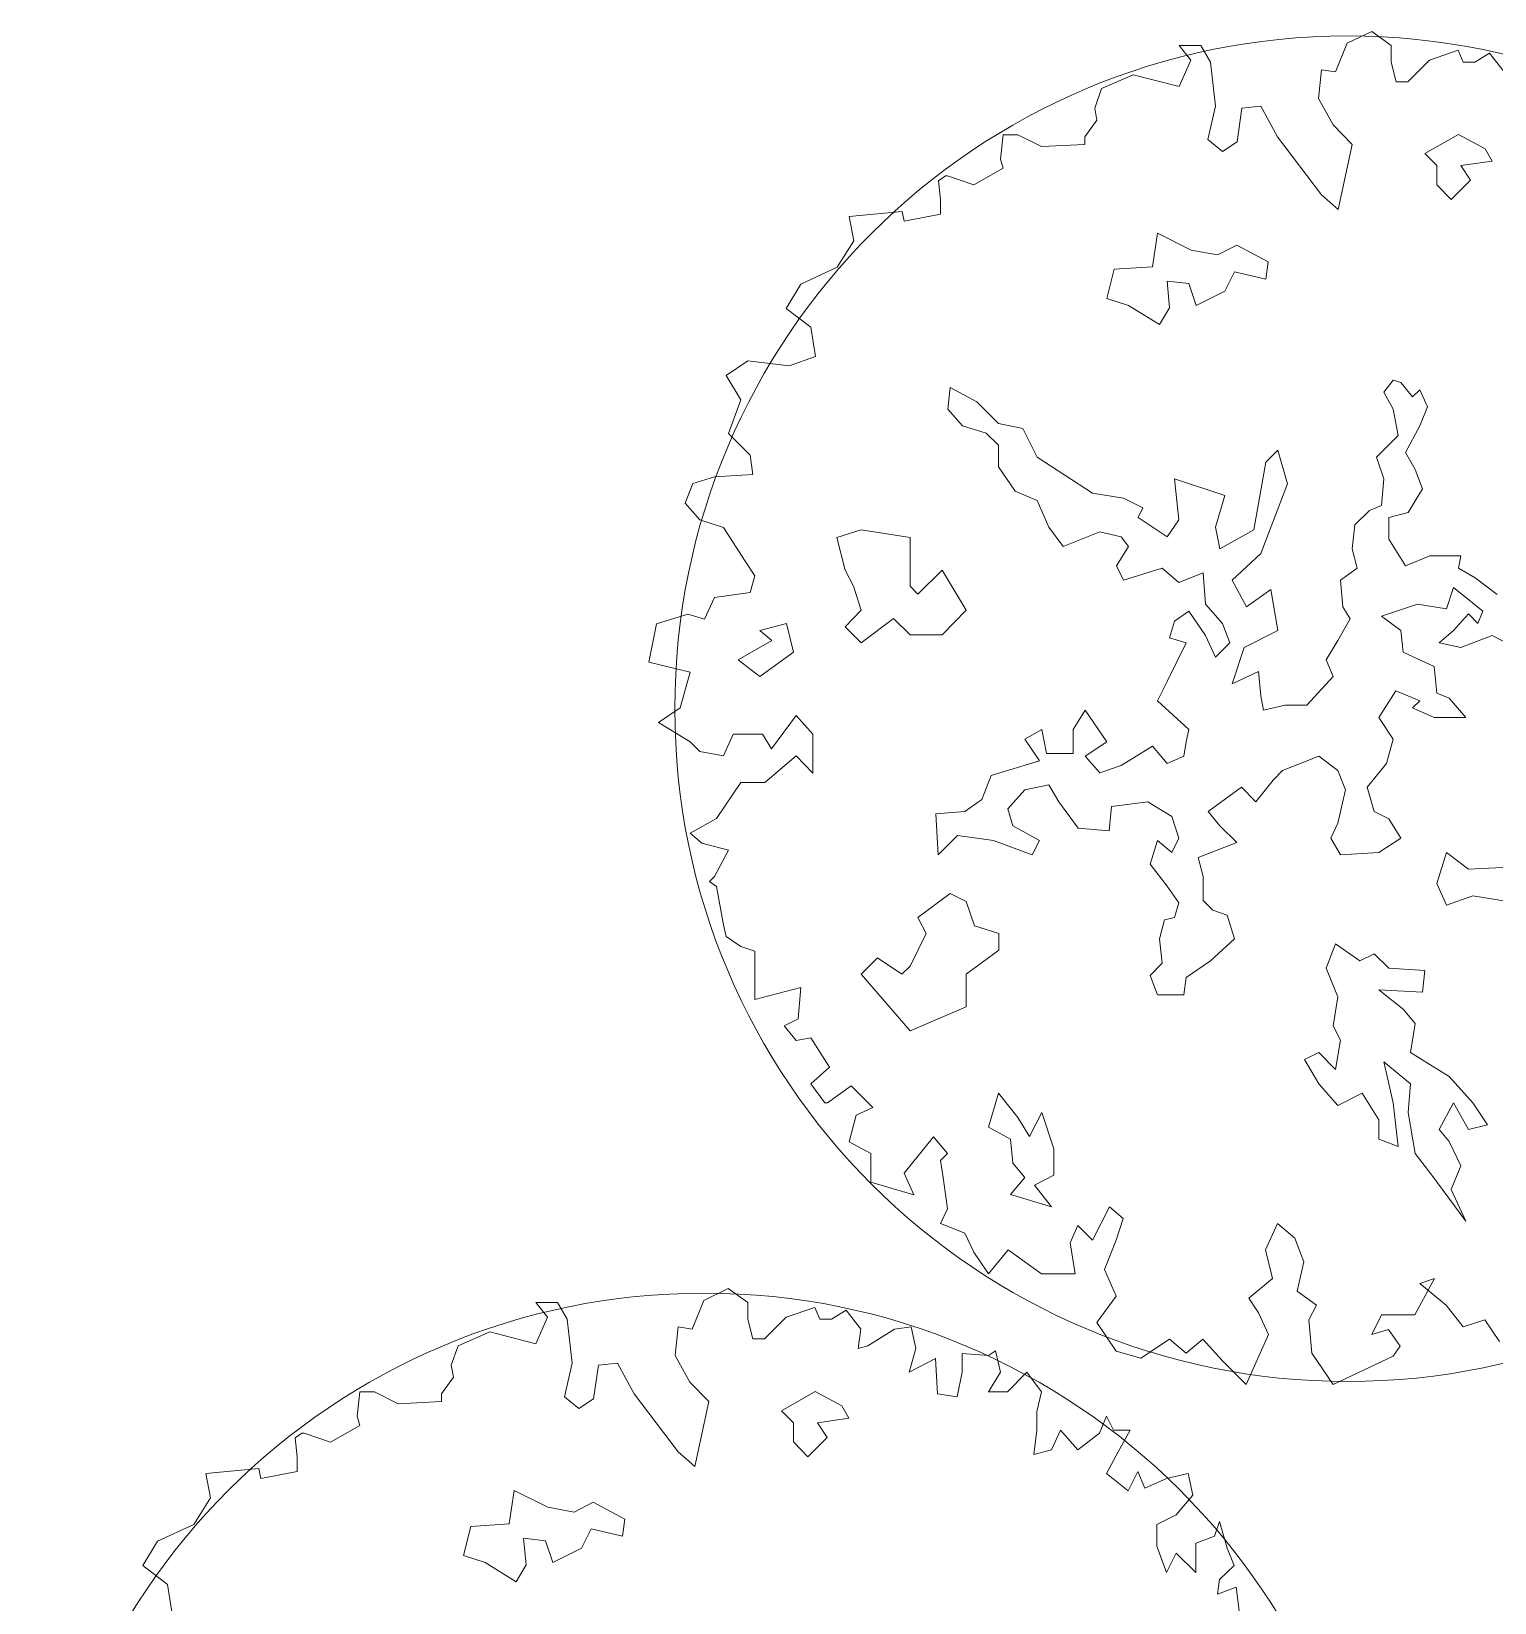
# Model space of a CAD drawing. Header units: millimetres. Extents: x 587797 to 2274247, y 1711 to 439204.
# Drawn here: x 2029688 to 2033969, y 278018 to 282616 of the extents above; entities that cross this region are included whole.
import ezdxf

# ---------------------------------------------------------------- set-up
doc = ezdxf.new("R2010")
doc.units = ezdxf.units.MM
doc.layers.add('finiture', color=7, linetype='Continuous', lineweight=20)

msp = doc.modelspace()

# ---------------------------------------------------------------- linework, layer by layer
at = {"layer": 'finiture'}
for p, q in [((2033537.851, 282580.864), (2033609.295, 282615.58)), ((2033609.295, 282615.58), (2033666.451, 282574.738)), ((2033080.609, 282531.854), (2033045.908, 282574.738)), ((2033045.908, 282574.738), (2033109.187, 282574.738)), ((2033109.187, 282574.738), (2033137.764, 282525.728)), ((2033503.15, 282497.138), (2033537.851, 282580.864)), ((2033666.451, 282574.738), (2033666.451, 282525.728)), ((2033778.72, 282531.854), (2033862.412, 282560.443)), ((2033862.412, 282560.443), (2033876.701, 282525.728)), ((2033911.402, 282525.728), (2033954.268, 282552.275)), ((2033954.268, 282552.275), (2033997.135, 282497.138)), ((2033045.908, 282454.254), (2033080.609, 282531.854)), ((2033137.764, 282525.728), (2033152.053, 282397.076)), ((2033666.451, 282525.728), (2033680.74, 282468.549)), ((2033715.441, 282468.549), (2033778.72, 282531.854)), ((2033876.701, 282525.728), (2033911.402, 282525.728)), ((2032819.328, 282448.128), (2032911.184, 282488.97)), ((2032911.184, 282488.97), (2033045.908, 282454.254)), ((2033454.16, 282419.539), (2033462.325, 282503.265)), ((2033462.325, 282503.265), (2033503.15, 282497.138)), ((2033680.74, 282468.549), (2033715.441, 282468.549)), ((2032798.915, 282390.949), (2032819.328, 282448.128)), ((2033497.026, 282341.939), (2033454.16, 282419.539)), ((2032805.039, 282356.234), (2032798.915, 282390.949)), ((2033152.053, 282397.076), (2033129.599, 282299.055)), ((2033215.332, 282292.929), (2033229.621, 282390.949)), ((2033229.621, 282390.949), (2033284.735, 282397.076)), ((2033284.735, 282397.076), (2033333.725, 282307.223)), ((2032770.337, 282307.223), (2032805.039, 282356.234)), ((2033552.14, 282284.76), (2033497.026, 282341.939)), ((2032523.345, 282241.876), (2032531.51, 282313.35)), ((2032531.51, 282313.35), (2032574.376, 282313.35)), ((2032574.376, 282313.35), (2032643.779, 282278.634)), ((2032643.779, 282278.634), (2032770.337, 282284.76)), ((2032770.337, 282284.76), (2032770.337, 282307.223)), ((2033129.599, 282299.055), (2033172.466, 282264.339)), ((2033172.466, 282264.339), (2033215.332, 282292.929)), ((2033333.725, 282307.223), (2033462.325, 282137.729)), ((2033511.315, 282094.845), (2033552.14, 282284.76)), ((2033863.295, 282314.321), (2033764.942, 282257.925)), ((2033941.259, 282272.324), (2033863.295, 282314.321)), ((2032531.51, 282215.329), (2032523.345, 282241.876)), ((2033764.942, 282257.925), (2033799.725, 282223.127)), ((2033870.492, 282223.127), (2033961.649, 282236.326)), ((2033961.649, 282236.326), (2033941.259, 282272.324)), ((2032341.673, 282178.571), (2032362.085, 282192.866)), ((2032362.085, 282192.866), (2032368.209, 282192.866)), ((2032368.209, 282192.866), (2032445.777, 282166.319)), ((2032445.777, 282166.319), (2032531.51, 282215.329)), ((2033799.725, 282223.127), (2033799.725, 282166.73)), ((2033898.079, 282179.929), (2033870.492, 282223.127)), ((2032347.796, 282123.435), (2032341.673, 282178.571)), ((2033462.325, 282137.729), (2033511.315, 282094.845)), ((2033799.725, 282166.73), (2033841.706, 282123.533)), ((2033841.706, 282123.533), (2033898.079, 282179.929)), ((2032347.796, 282080.551), (2032347.796, 282123.435)), ((2032080.391, 282074.424), (2032235.527, 282088.719)), ((2032094.68, 282002.951), (2032080.391, 282074.424)), ((2032235.527, 282088.719), (2032241.651, 282060.13)), ((2032241.651, 282060.13), (2032347.796, 282080.551)), ((2032045.69, 281925.351), (2032094.68, 282002.951)), ((2032982.91, 282025.139), (2032968.516, 281926.745)), ((2033081.263, 281975.942), (2032982.91, 282025.139)), ((2033158.027, 281961.542), (2033081.263, 281975.942)), ((2033214.401, 281990.341), (2033158.027, 281961.542)), ((2033306.757, 281941.144), (2033214.401, 281990.341)), ((2031939.544, 281876.341), (2032045.69, 281925.351)), ((2032855.769, 281919.545), (2032834.179, 281834.35)), ((2032968.516, 281926.745), (2032855.769, 281919.545)), ((2033179.617, 281855.949), (2033208.403, 281912.345)), ((2033208.403, 281912.345), (2033299.561, 281890.747)), ((2033299.561, 281890.747), (2033306.757, 281941.144)), ((2031896.678, 281804.867), (2031939.544, 281876.341)), ((2033017.693, 281806.752), (2033010.497, 281884.747)), ((2033010.497, 281884.747), (2033074.067, 281877.548)), ((2033074.067, 281877.548), (2033095.656, 281813.951)), ((2032834.179, 281834.35), (2032897.75, 281813.951)), ((2033095.656, 281813.951), (2033179.617, 281855.949)), ((2031968.122, 281749.731), (2031896.678, 281804.867)), ((2032897.75, 281813.951), (2032988.907, 281757.555)), ((2032988.907, 281757.555), (2033017.693, 281806.752)), ((2031982.411, 281663.963), (2031968.122, 281749.731)), ((2031721.129, 281608.826), (2031784.409, 281651.71)), ((2031784.409, 281651.71), (2031904.843, 281637.416)), ((2031904.843, 281637.416), (2031982.411, 281663.963)), ((2031763.996, 281537.353), (2031721.129, 281608.826)), ((2033644.998, 281559.567), (2033672.585, 281595.565)), ((2033672.585, 281595.565), (2033694.175, 281588.365)), ((2033694.175, 281588.365), (2033728.959, 281546.368)), ((2032368.798, 281510.37), (2032375.995, 281573.966)), ((2032375.995, 281573.966), (2032453.958, 281531.968)), ((2033672.585, 281510.37), (2033644.998, 281559.567)), ((2033728.959, 281546.368), (2033750.548, 281566.766)), ((2033750.548, 281566.766), (2033772.138, 281517.569)), ((2031727.253, 281439.332), (2031763.996, 281537.353)), ((2032411.978, 281461.173), (2032368.798, 281510.37)), ((2032453.958, 281531.968), (2032517.528, 281468.372)), ((2033686.978, 281433.574), (2033672.585, 281510.37)), ((2033772.138, 281517.569), (2033750.548, 281461.173)), ((2032481.545, 281439.574), (2032411.978, 281461.173)), ((2032517.528, 281468.372), (2032588.295, 281453.973)), ((2032588.295, 281453.973), (2032630.275, 281369.978)), ((2033750.548, 281461.173), (2033708.568, 281383.177)), ((2031790.532, 281376.027), (2031727.253, 281439.332)), ((2032517.528, 281404.776), (2032481.545, 281439.574)), ((2032517.528, 281341.18), (2032517.528, 281404.776)), ((2033623.408, 281369.978), (2033686.978, 281433.574)), ((2031798.697, 281318.848), (2031790.532, 281376.027)), ((2032630.275, 281369.978), (2032792.199, 281264.385)), ((2033264.777, 281157.591), (2033299.561, 281355.579)), ((2033299.561, 281355.579), (2033334.344, 281390.377)), ((2033334.344, 281390.377), (2033363.131, 281291.983)), ((2033644.998, 281306.382), (2033623.408, 281369.978)), ((2033708.568, 281383.177), (2033736.155, 281333.98)), ((2031623.149, 281292.301), (2031686.428, 281312.722)), ((2031686.428, 281312.722), (2031798.697, 281318.848)), ((2032566.705, 281270.384), (2032517.528, 281341.18)), ((2033736.155, 281333.98), (2033757.745, 281277.584)), ((2031600.695, 281235.122), (2031623.149, 281292.301)), ((2032630.275, 281242.786), (2032566.705, 281270.384)), ((2032792.199, 281264.385), (2032883.356, 281249.985)), ((2033045.28, 281186.389), (2033032.086, 281306.382)), ((2033032.086, 281306.382), (2033179.617, 281257.185)), ((2033363.131, 281291.983), (2033285.167, 281087.995)), ((2033637.802, 281228.387), (2033644.998, 281306.382)), ((2033757.745, 281277.584), (2033715.765, 281207.988)), ((2031643.562, 281186.112), (2031600.695, 281235.122)), ((2032665.059, 281164.791), (2032630.275, 281242.786)), ((2032883.356, 281249.985), (2032939.73, 281221.187)), ((2032939.73, 281221.187), (2032926.536, 281193.589)), ((2033179.617, 281257.185), (2033152.03, 281164.791)), ((2033603.018, 281213.988), (2033637.802, 281228.387)), ((2031712.964, 281163.649), (2031643.562, 281186.112)), ((2032926.536, 281193.589), (2033010.497, 281137.192)), ((2033010.497, 281137.192), (2033045.28, 281186.389)), ((2033552.642, 281101.194), (2033559.838, 281171.99)), ((2033559.838, 281171.99), (2033603.018, 281213.988)), ((2033715.765, 281207.988), (2033659.391, 281193.589)), ((2033659.391, 281193.589), (2033659.391, 281129.993)), ((2031776.244, 281065.628), (2031712.964, 281163.649)), ((2032115.822, 281156.999), (2032044.999, 281134.282)), ((2032044.999, 281134.282), (2032069.052, 281039.403)), ((2032258.802, 281134.282), (2032115.822, 281156.999)), ((2032258.802, 280992.633), (2032258.802, 281134.282)), ((2032707.039, 281108.394), (2032665.059, 281164.791)), ((2032813.789, 281151.591), (2032707.039, 281108.394)), ((2032876.16, 281137.192), (2032813.789, 281151.591)), ((2032897.75, 281108.394), (2032876.16, 281137.192)), ((2033152.03, 281164.791), (2033165.224, 281101.194)), ((2033165.224, 281101.194), (2033264.777, 281157.591)), ((2033659.391, 281129.993), (2033708.568, 281051.997)), ((2032862.966, 281051.997), (2032897.75, 281108.394)), ((2033285.167, 281087.995), (2033201.207, 281010)), ((2033567.035, 281044.798), (2033552.642, 281101.194)), ((2033708.568, 281051.997), (2033779.335, 281080.796)), ((2033779.335, 281080.796), (2033870.492, 281080.796)), ((2033870.492, 281080.796), (2033863.295, 281044.798)), ((2031804.821, 281022.744), (2031776.244, 281065.628)), ((2032069.052, 281039.403), (2032093.105, 280992.633)), ((2032352.341, 281039.403), (2032281.519, 280968.579)), ((2032423.164, 280921.808), (2032352.341, 281039.403)), ((2032883.356, 281010), (2032862.966, 281051.997)), ((2032996.103, 281044.798), (2032883.356, 281010)), ((2033045.28, 281002.8), (2032996.103, 281044.798)), ((2033517.858, 281010), (2033567.035, 281044.798)), ((2033863.295, 281044.798), (2033912.472, 281017.199)), ((2031790.532, 280973.734), (2031804.821, 281022.744)), ((2032093.105, 280992.633), (2032115.822, 280921.808)), ((2032281.519, 280968.579), (2032258.802, 280992.633)), ((2033116.047, 281031.599), (2033045.28, 281002.8)), ((2033123.244, 280939.204), (2033116.047, 281031.599)), ((2033201.207, 281010), (2033243.187, 280932.005)), ((2033525.055, 280932.005), (2033517.858, 281010)), ((2033848.902, 280988.401), (2033828.512, 280926.005)), ((2033934.062, 280918.805), (2033848.902, 280988.401)), ((2033912.472, 281017.199), (2033976.042, 280968.002)), ((2031657.85, 280896.134), (2031686.428, 280959.439)), ((2031686.428, 280959.439), (2031790.532, 280973.734)), ((2033243.187, 280932.005), (2033313.954, 280982.402)), ((2033313.954, 280982.402), (2033334.344, 280862.409)), ((2031517.003, 280881.84), (2031608.86, 280910.429)), ((2031608.86, 280910.429), (2031657.85, 280896.134)), ((2032115.822, 280921.808), (2032069.052, 280873.701)), ((2032115.822, 280826.93), (2032210.697, 280897.754)), ((2032210.697, 280897.754), (2032258.802, 280849.647)), ((2032352.341, 280849.647), (2032423.164, 280921.808)), ((2033032.086, 280890.007), (2033074.067, 280918.805)), ((2033074.067, 280918.805), (2033123.244, 280848.01)), ((2033172.42, 280882.808), (2033123.244, 280939.204)), ((2033510.661, 280833.611), (2033546.644, 280897.207)), ((2033546.644, 280897.207), (2033525.055, 280932.005)), ((2033743.352, 280939.204), (2033637.802, 280904.406)), ((2033637.802, 280904.406), (2033694.175, 280862.409)), ((2033828.512, 280926.005), (2033743.352, 280939.204)), ((2033848.902, 280862.409), (2033892.082, 280911.606)), ((2033892.082, 280911.606), (2033919.669, 280882.808)), ((2033919.669, 280882.808), (2033934.062, 280918.805)), ((2031494.55, 280769.524), (2031517.003, 280881.84)), ((2031819.457, 280862.409), (2031897.42, 280882.808)), ((2031854.24, 280833.611), (2031819.457, 280862.409)), ((2031897.42, 280882.808), (2031917.81, 280798.813)), ((2032069.052, 280873.701), (2032115.822, 280826.93)), ((2033017.693, 280840.81), (2033032.086, 280890.007)), ((2033194.01, 280826.411), (2033172.42, 280882.808)), ((2033334.344, 280862.409), (2033235.99, 280813.212)), ((2033694.175, 280862.409), (2033701.372, 280798.813)), ((2033806.922, 280826.411), (2033848.902, 280862.409)), ((2031755.887, 280777.214), (2031854.24, 280833.611)), ((2032258.802, 280849.647), (2032352.341, 280849.647)), ((2033010.497, 280713.618), (2033066.87, 280826.411)), ((2033066.87, 280826.411), (2033017.693, 280840.81)), ((2033123.244, 280848.01), (2033152.03, 280784.414)), ((2033152.03, 280784.414), (2033194.01, 280826.411)), ((2033235.99, 280813.212), (2033201.207, 280706.418)), ((2033475.878, 280777.214), (2033510.661, 280833.611)), ((2033870.492, 280813.212), (2033806.922, 280826.411)), ((2033961.649, 280848.01), (2033870.492, 280813.212)), ((2034018.023, 280819.211), (2033961.649, 280848.01)), ((2031614.984, 280740.935), (2031494.55, 280769.524)), ((2031819.457, 280728.017), (2031755.887, 280777.214)), ((2031917.81, 280798.813), (2031819.457, 280728.017)), ((2033496.268, 280728.017), (2033475.878, 280777.214)), ((2033701.372, 280798.813), (2033792.529, 280756.815)), ((2031586.406, 280636.788), (2031614.984, 280740.935)), ((2032982.91, 280657.221), (2033010.497, 280713.618)), ((2033201.207, 280706.418), (2033277.971, 280742.416)), ((2033277.971, 280742.416), (2033285.167, 280671.62)), ((2033419.504, 280644.022), (2033496.268, 280728.017)), ((2033792.529, 280756.815), (2033799.725, 280678.82)), ((2033285.167, 280671.62), (2033292.364, 280629.623)), ((2033679.782, 280686.019), (2033630.605, 280608.024)), ((2033750.548, 280657.221), (2033679.782, 280686.019)), ((2033799.725, 280678.82), (2033835.708, 280664.421)), ((2031523.127, 280593.904), (2031586.406, 280636.788)), ((2032735.826, 280573.226), (2032770.609, 280629.623)), ((2032770.609, 280629.623), (2032834.179, 280537.228)), ((2033074.067, 280573.226), (2032982.91, 280657.221)), ((2033292.364, 280629.623), (2033355.934, 280644.022)), ((2033355.934, 280644.022), (2033419.504, 280644.022)), ((2033728.959, 280636.822), (2033750.548, 280657.221)), ((2033792.529, 280608.024), (2033728.959, 280636.822)), ((2033835.708, 280664.421), (2033884.885, 280608.024)), ((2031614.984, 280536.725), (2031523.127, 280593.904)), ((2031925.256, 280614.325), (2031853.811, 280516.304)), ((2031974.246, 280559.188), (2031925.256, 280614.325)), ((2033630.605, 280608.024), (2033672.585, 280544.428)), ((2033884.885, 280608.024), (2033792.529, 280608.024)), ((2031643.562, 280508.136), (2031614.984, 280536.725)), ((2031741.542, 280559.188), (2031712.964, 280495.883)), ((2031827.275, 280559.188), (2031741.542, 280559.188)), ((2031853.811, 280516.304), (2031827.275, 280559.188)), ((2031974.246, 280444.831), (2031974.246, 280559.188)), ((2032594.292, 280544.428), (2032644.669, 280573.226)), ((2032637.472, 280480.832), (2032594.292, 280544.428)), ((2032644.669, 280573.226), (2032657.862, 280502.431)), ((2032735.826, 280502.431), (2032735.826, 280573.226)), ((2032834.179, 280537.228), (2032770.609, 280495.231)), ((2033059.673, 280495.231), (2033066.87, 280537.228)), ((2033066.87, 280537.228), (2033074.067, 280573.226)), ((2033672.585, 280544.428), (2033652.195, 280473.632)), ((2031712.964, 280495.883), (2031643.562, 280508.136)), ((2031833.399, 280418.284), (2031925.256, 280495.883)), ((2031925.256, 280495.883), (2031974.246, 280444.831)), ((2032657.862, 280502.431), (2032735.826, 280502.431)), ((2032770.609, 280495.231), (2032813.789, 280446.034)), ((2032876.16, 280467.633), (2032968.516, 280524.029)), ((2032968.516, 280524.029), (2033010.497, 280473.632)), ((2033010.497, 280473.632), (2033059.673, 280495.231)), ((2033454.288, 280495.231), (2033348.737, 280453.234)), ((2033510.661, 280453.234), (2033454.288, 280495.231)), ((2032468.352, 280368.039), (2032495.939, 280438.834)), ((2032495.939, 280438.834), (2032637.472, 280480.832)), ((2032813.789, 280446.034), (2032876.16, 280467.633)), ((2033348.737, 280453.234), (2033321.15, 280424.435)), ((2033532.251, 280396.837), (2033510.661, 280453.234)), ((2033652.195, 280473.632), (2033595.821, 280404.037)), ((2031692.552, 280312.094), (2031763.996, 280418.284)), ((2031763.996, 280418.284), (2031833.399, 280418.284)), ((2032594.292, 280396.837), (2032545.115, 280340.44)), ((2032665.059, 280411.236), (2032594.292, 280396.837)), ((2032693.845, 280360.839), (2032665.059, 280411.236)), ((2033228.794, 280404.037), (2033130.44, 280333.241)), ((2033270.774, 280360.839), (2033228.794, 280404.037)), ((2033321.15, 280424.435), (2033270.774, 280360.839)), ((2033510.661, 280298.443), (2033532.251, 280396.837)), ((2033595.821, 280404.037), (2033616.212, 280333.241)), ((2032419.175, 280333.241), (2032468.352, 280368.039)), ((2032750.219, 280284.044), (2032693.845, 280360.839)), ((2032848.573, 280347.64), (2032841.376, 280276.844)), ((2032954.123, 280360.839), (2032848.573, 280347.64)), ((2033024.89, 280318.842), (2032954.123, 280360.839)), ((2031614.984, 280269.21), (2031692.552, 280312.094)), ((2032334.015, 280326.041), (2032419.175, 280333.241)), ((2032341.211, 280206.048), (2032334.015, 280326.041)), ((2032545.115, 280340.44), (2032559.509, 280291.243)), ((2033045.28, 280255.246), (2033024.89, 280318.842)), ((2033130.44, 280333.241), (2033165.224, 280291.243)), ((2033490.271, 280255.246), (2033510.661, 280298.443)), ((2033616.212, 280333.241), (2033659.391, 280311.642)), ((2033659.391, 280311.642), (2033694.175, 280255.246)), ((2031649.685, 280240.621), (2031614.984, 280269.21)), ((2032397.585, 280262.445), (2032341.211, 280206.048)), ((2032503.135, 280248.046), (2032397.585, 280262.445)), ((2032559.509, 280291.243), (2032637.472, 280248.046)), ((2032841.376, 280276.844), (2032750.219, 280284.044)), ((2033024.89, 280213.248), (2033045.28, 280255.246)), ((2033165.224, 280291.243), (2033214.401, 280242.046)), ((2033517.858, 280206.048), (2033490.271, 280255.246)), ((2033694.175, 280255.246), (2033630.605, 280213.248)), ((2031727.253, 280220.2), (2031649.685, 280240.621)), ((2031686.428, 280142.6), (2031727.253, 280220.2)), ((2032615.882, 280206.048), (2032503.135, 280248.046)), ((2032637.472, 280248.046), (2032615.882, 280206.048)), ((2032961.32, 280178.45), (2032982.91, 280248.046)), ((2032982.91, 280248.046), (2033024.89, 280213.248)), ((2033214.401, 280242.046), (2033101.654, 280198.849)), ((2033630.605, 280213.248), (2033517.858, 280206.048)), ((2033799.725, 280122.054), (2033828.512, 280213.248)), ((2033828.512, 280213.248), (2033892.082, 280164.051)), ((2033010.497, 280114.854), (2032961.32, 280178.45)), ((2033101.654, 280198.849), (2033116.047, 280142.452)), ((2033892.082, 280164.051), (2034032.416, 280171.251)), ((2031672.139, 280128.306), (2031686.428, 280142.6)), ((2031692.552, 280114.011), (2031672.139, 280128.306)), ((2033045.28, 280065.657), (2033010.497, 280114.854)), ((2033116.047, 280142.452), (2033116.047, 280072.857)), ((2033828.512, 280058.457), (2033799.725, 280122.054)), ((2031712.964, 280001.696), (2031692.552, 280114.011)), ((2032376.394, 280093.295), (2032281.519, 280022.471)), ((2032423.164, 280069.242), (2032376.394, 280093.295)), ((2032447.216, 279998.417), (2032423.164, 280069.242)), ((2033116.047, 280072.857), (2033144.833, 280044.058)), ((2033905.276, 280086.056), (2033828.512, 280058.457)), ((2034032.416, 280065.657), (2033905.276, 280086.056)), ((2032281.519, 280022.471), (2032305.572, 279975.7)), ((2033003.3, 280016.46), (2033032.086, 280022.46)), ((2033032.086, 280022.46), (2033045.28, 280065.657)), ((2033144.833, 280044.058), (2033186.814, 280029.659)), ((2033186.814, 280029.659), (2033208.403, 279960.063)), ((2031721.129, 279966.98), (2031712.964, 280001.696)), ((2032518.039, 279975.7), (2032447.216, 279998.417)), ((2032988.907, 279960.063), (2033003.3, 280016.46)), ((2031763.996, 279938.391), (2031721.129, 279966.98)), ((2031804.821, 279924.096), (2031763.996, 279938.391)), ((2032305.572, 279975.7), (2032258.802, 279880.822)), ((2032518.039, 279927.593), (2032518.039, 279975.7)), ((2032996.103, 279889.268), (2032988.907, 279960.063)), ((2033208.403, 279960.063), (2033137.637, 279896.467)), ((2033503.465, 279945.664), (2033475.878, 279874.868)), ((2033574.231, 279896.467), (2033503.465, 279945.664)), ((2031804.821, 279852.623), (2031804.821, 279924.096)), ((2032163.927, 279904.875), (2032115.822, 279856.768)), ((2032234.75, 279856.768), (2032163.927, 279904.875)), ((2032423.164, 279856.768), (2032518.039, 279927.593)), ((2032961.32, 279853.27), (2032996.103, 279889.268)), ((2033137.637, 279896.467), (2033066.87, 279847.27)), ((2033616.212, 279916.866), (2033574.231, 279896.467)), ((2033659.391, 279874.868), (2033616.212, 279916.866)), ((2031804.821, 279783.191), (2031804.821, 279852.623)), ((2032115.822, 279856.768), (2032258.802, 279691.066)), ((2032258.802, 279880.822), (2032234.75, 279856.768)), ((2032423.164, 279761.89), (2032423.164, 279856.768)), ((2032982.91, 279796.873), (2032961.32, 279853.27)), ((2033066.87, 279847.27), (2033059.673, 279796.873)), ((2033475.878, 279874.868), (2033510.661, 279790.874)), ((2033764.942, 279867.669), (2033659.391, 279874.868)), ((2033757.745, 279804.073), (2033764.942, 279867.669)), ((2031939.544, 279817.907), (2031804.821, 279783.191)), ((2031931.379, 279726.013), (2031939.544, 279817.907)), ((2033059.673, 279796.873), (2032982.91, 279796.873)), ((2033701.372, 279754.876), (2033630.605, 279811.272)), ((2033630.605, 279811.272), (2033757.745, 279804.073)), ((2032258.802, 279691.066), (2032423.164, 279761.89)), ((2033510.661, 279790.874), (2033496.268, 279705.679)), ((2033736.155, 279712.878), (2033701.372, 279754.876)), ((2031890.554, 279705.592), (2031931.379, 279726.013)), ((2031925.256, 279662.708), (2031890.554, 279705.592)), ((2033496.268, 279705.679), (2033517.858, 279663.681)), ((2033722.961, 279627.683), (2033736.155, 279712.878)), ((2031968.122, 279670.876), (2031925.256, 279662.708)), ((2032023.236, 279585.108), (2031968.122, 279670.876)), ((2033517.858, 279663.681), (2033503.465, 279578.486)), ((2033454.288, 279627.683), (2033412.308, 279607.285)), ((2033503.465, 279578.486), (2033454.288, 279627.683)), ((2033835.708, 279558.088), (2033722.961, 279627.683)), ((2031968.122, 279536.098), (2032023.236, 279585.108)), ((2033412.308, 279607.285), (2033454.288, 279536.489)), ((2033672.585, 279480.092), (2033644.998, 279600.085)), ((2033644.998, 279600.085), (2033722.961, 279536.489)), ((2032008.947, 279480.961), (2031968.122, 279536.098)), ((2032086.515, 279529.971), (2032017.112, 279480.961)), ((2032149.794, 279466.666), (2032086.515, 279529.971)), ((2033454.288, 279536.489), (2033510.661, 279472.893)), ((2033722.961, 279536.489), (2033715.765, 279452.494)), ((2033905.276, 279480.092), (2033835.708, 279558.088)), ((2032017.112, 279480.961), (2032008.947, 279480.961)), ((2032488.742, 279409.297), (2032517.528, 279508.891)), ((2032517.528, 279508.891), (2032573.902, 279438.095)), ((2033510.661, 279472.893), (2033581.428, 279508.891)), ((2033581.428, 279508.891), (2033630.605, 279430.895)), ((2033686.978, 279352.9), (2033672.585, 279480.092)), ((2033806.922, 279402.097), (2033848.902, 279480.092)), ((2033848.902, 279480.092), (2033892.082, 279402.097)), ((2033948.455, 279416.496), (2033905.276, 279480.092)), ((2032080.391, 279366.603), (2032100.804, 279444.203)), ((2032100.804, 279444.203), (2032149.794, 279466.666)), ((2032573.902, 279438.095), (2032608.686, 279381.698)), ((2032608.686, 279381.698), (2032644.669, 279452.494)), ((2032644.669, 279452.494), (2032679.452, 279345.7)), ((2033630.605, 279430.895), (2033630.605, 279374.499)), ((2033715.765, 279452.494), (2033736.155, 279332.501)), ((2032327.384, 279380.898), (2032241.651, 279274.709)), ((2032368.209, 279331.888), (2032327.384, 279380.898)), ((2032552.312, 279374.499), (2032488.742, 279409.297)), ((2033835.708, 279367.299), (2033806.922, 279402.097)), ((2033892.082, 279402.097), (2033948.455, 279416.496)), ((2032143.67, 279331.888), (2032080.391, 279366.603)), ((2032559.509, 279303.703), (2032552.312, 279374.499)), ((2032679.452, 279345.7), (2032679.452, 279268.905)), ((2033630.605, 279374.499), (2033686.978, 279352.9)), ((2033870.492, 279296.503), (2033835.708, 279367.299)), ((2032143.67, 279248.162), (2032143.67, 279331.888)), ((2032347.796, 279311.467), (2032368.209, 279331.888)), ((2032355.961, 279262.456), (2032347.796, 279311.467)), ((2032594.292, 279261.706), (2032559.509, 279303.703)), ((2033736.155, 279332.501), (2033785.332, 279268.905)), ((2033841.706, 279226.908), (2033870.492, 279296.503)), ((2032270.229, 279211.404), (2032143.67, 279248.162)), ((2032241.651, 279274.709), (2032270.229, 279211.404)), ((2032368.209, 279170.562), (2032355.961, 279262.456)), ((2032552.312, 279212.508), (2032594.292, 279261.706)), ((2032679.452, 279268.905), (2032623.079, 279240.107)), ((2033785.332, 279268.905), (2033884.885, 279134.513)), ((2032672.256, 279176.511), (2032552.312, 279212.508)), ((2032623.079, 279240.107), (2032672.256, 279176.511)), ((2033884.885, 279134.513), (2033841.706, 279226.908)), ((2032347.796, 279127.678), (2032368.209, 279170.562)), ((2032841.781, 279176.688), (2032792.791, 279078.668)), ((2032882.607, 279141.973), (2032841.781, 279176.688)), ((2032419.241, 279099.089), (2032347.796, 279127.678)), ((2032749.925, 279121.552), (2032727.471, 279070.499)), ((2032792.791, 279078.668), (2032749.925, 279121.552)), ((2032862.194, 279078.668), (2032882.607, 279141.973)), ((2033333.725, 279127.678), (2033299.024, 279050.078)), ((2033384.757, 279084.794), (2033333.725, 279127.678)), ((2032445.777, 279043.952), (2032419.241, 279099.089)), ((2032727.471, 279070.499), (2032741.76, 278980.647)), ((2032827.493, 278992.9), (2032862.194, 279078.668)), ((2033411.293, 279015.363), (2033384.757, 279084.794)), ((2032488.643, 278980.647), (2032445.777, 279043.952)), ((2032545.799, 279050.078), (2032488.643, 278980.647)), ((2032643.779, 278980.647), (2032545.799, 279050.078)), ((2033299.024, 279050.078), (2033319.436, 278966.352)), ((2033390.881, 278929.595), (2033411.293, 279015.363)), ((2032741.76, 278980.647), (2032643.779, 278980.647)), ((2032862.194, 278915.3), (2032827.493, 278992.9)), ((2033319.436, 278966.352), (2033250.034, 278909.174)), ((2033793.009, 278966.352), (2033735.854, 278860.163)), ((2033750.142, 278952.058), (2033793.009, 278966.352)), ((2031655.549, 278902.381), (2031726.993, 278937.097)), ((2031726.993, 278937.097), (2031784.148, 278896.255)), ((2033448.036, 278888.753), (2033390.881, 278929.595)), ((2033827.71, 278888.753), (2033750.142, 278952.058)), ((2031198.306, 278853.371), (2031163.605, 278896.255)), ((2031163.605, 278896.255), (2031226.884, 278896.255)), ((2031226.884, 278896.255), (2031255.462, 278847.245)), ((2031620.847, 278818.655), (2031655.549, 278902.381)), ((2031784.148, 278896.255), (2031784.148, 278847.245)), ((2031896.417, 278853.371), (2031980.109, 278881.96)), ((2031980.109, 278881.96), (2031994.398, 278847.245)), ((2032029.099, 278847.245), (2032071.966, 278873.792)), ((2032071.966, 278873.792), (2032114.832, 278818.655)), ((2032805.039, 278837.7), (2032862.194, 278915.3)), ((2033250.034, 278909.174), (2033278.611, 278866.29)), ((2033425.582, 278845.869), (2033448.036, 278888.753)), ((2033876.701, 278825.448), (2033827.71, 278888.753)), ((2031163.605, 278775.771), (2031198.306, 278853.371)), ((2031255.462, 278847.245), (2031269.75, 278718.592)), ((2031784.148, 278847.245), (2031798.437, 278790.066)), ((2031833.138, 278790.066), (2031896.417, 278853.371)), ((2031994.398, 278847.245), (2032029.099, 278847.245)), ((2032862.194, 278753.974), (2032805.039, 278837.7)), ((2033278.611, 278866.29), (2033307.189, 278802.985)), ((2033433.747, 278747.848), (2033425.582, 278845.869)), ((2033637.873, 278860.163), (2033609.295, 278802.985)), ((2033735.854, 278860.163), (2033637.873, 278860.163)), ((2033939.98, 278845.869), (2033876.701, 278825.448)), ((2033982.846, 278782.564), (2033939.98, 278845.869)), ((2030937.025, 278769.645), (2031028.882, 278810.487)), ((2031028.882, 278810.487), (2031163.605, 278775.771)), ((2031571.857, 278741.056), (2031580.022, 278824.781)), ((2031580.022, 278824.781), (2031620.847, 278818.655)), ((2031798.437, 278790.066), (2031833.138, 278790.066)), ((2032114.832, 278818.655), (2032106.667, 278761.476)), ((2032135.245, 278769.645), (2032212.813, 278818.655)), ((2032212.813, 278818.655), (2032261.803, 278824.781)), ((2032261.803, 278824.781), (2032276.092, 278761.476)), ((2033017.33, 278788.69), (2032933.638, 278733.553)), ((2033066.32, 278747.848), (2033017.33, 278788.69)), ((2033115.31, 278788.69), (2033066.32, 278747.848)), ((2033172.466, 278725.385), (2033115.31, 278788.69)), ((2033307.189, 278802.985), (2033241.869, 278655.954)), ((2033609.295, 278802.985), (2033658.286, 278817.279)), ((2033658.286, 278817.279), (2033692.987, 278768.269)), ((2030916.612, 278712.466), (2030937.025, 278769.645)), ((2031614.723, 278663.456), (2031571.857, 278741.056)), ((2032106.667, 278761.476), (2032135.245, 278769.645)), ((2032276.092, 278761.476), (2032255.679, 278692.045)), ((2032410.815, 278692.045), (2032410.815, 278747.182)), ((2032410.815, 278747.182), (2032488.383, 278741.056)), ((2032488.383, 278741.056), (2032508.795, 278755.35)), ((2032508.795, 278755.35), (2032523.084, 278692.045)), ((2032933.638, 278733.553), (2032862.194, 278753.974)), ((2033497.026, 278655.954), (2033433.747, 278747.848)), ((2033672.575, 278739.68), (2033497.026, 278655.954)), ((2033692.987, 278768.269), (2033672.575, 278739.68)), ((2030922.736, 278677.75), (2030916.612, 278712.466)), ((2031269.75, 278718.592), (2031247.297, 278620.572)), ((2031333.029, 278614.445), (2031347.318, 278712.466)), ((2031347.318, 278712.466), (2031402.432, 278718.592)), ((2031402.432, 278718.592), (2031451.423, 278628.74)), ((2032255.679, 278692.045), (2032333.247, 278732.887)), ((2032333.247, 278732.887), (2032339.371, 278628.74)), ((2032396.526, 278620.572), (2032410.815, 278692.045)), ((2032523.084, 278692.045), (2032488.383, 278634.866)), ((2032543.497, 278634.866), (2032600.652, 278692.045)), ((2032600.652, 278692.045), (2032643.519, 278634.866)), ((2033241.869, 278655.954), (2033172.466, 278725.385)), ((2030888.035, 278628.74), (2030922.736, 278677.75)), ((2031669.837, 278606.277), (2031614.723, 278663.456)), ((2030641.042, 278563.393), (2030649.207, 278634.866)), ((2030649.207, 278634.866), (2030692.074, 278634.866)), ((2030692.074, 278634.866), (2030761.477, 278600.151)), ((2030761.477, 278600.151), (2030888.035, 278606.277)), ((2030888.035, 278606.277), (2030888.035, 278628.74)), ((2031247.297, 278620.572), (2031290.163, 278585.856)), ((2031290.163, 278585.856), (2031333.029, 278614.445)), ((2031451.423, 278628.74), (2031580.022, 278459.246)), ((2031629.012, 278416.362), (2031669.837, 278606.277)), ((2031980.993, 278635.838), (2031882.639, 278579.441)), ((2032058.956, 278593.84), (2031980.993, 278635.838)), ((2032339.371, 278628.74), (2032396.526, 278620.572)), ((2032488.383, 278634.866), (2032543.497, 278634.866)), ((2032643.519, 278634.866), (2032629.23, 278577.688)), ((2030649.207, 278536.846), (2030641.042, 278563.393)), ((2031882.639, 278579.441), (2031917.423, 278544.643)), ((2031988.189, 278544.643), (2032079.346, 278557.843)), ((2032079.346, 278557.843), (2032058.956, 278593.84)), ((2032629.23, 278577.688), (2032629.23, 278522.551)), ((2032812.943, 278514.383), (2032833.356, 278563.393)), ((2032833.356, 278563.393), (2032853.769, 278522.551)), ((2030459.37, 278500.088), (2030479.783, 278514.383)), ((2030479.783, 278514.383), (2030485.906, 278514.383)), ((2030485.906, 278514.383), (2030563.474, 278487.835)), ((2030563.474, 278487.835), (2030649.207, 278536.846)), ((2031917.423, 278544.643), (2031917.423, 278488.247)), ((2032015.776, 278501.446), (2031988.189, 278544.643)), ((2032629.23, 278522.551), (2032621.065, 278451.078)), ((2032672.096, 278465.372), (2032698.633, 278522.551)), ((2032698.633, 278522.551), (2032749.664, 278465.372)), ((2032749.664, 278465.372), (2032812.943, 278514.383)), ((2032853.769, 278522.551), (2032902.759, 278522.551)), ((2032902.759, 278522.551), (2032868.057, 278459.246)), ((2030465.494, 278444.951), (2030459.37, 278500.088)), ((2031580.022, 278459.246), (2031629.012, 278416.362)), ((2031917.423, 278488.247), (2031959.403, 278445.049)), ((2031959.403, 278445.049), (2032015.776, 278501.446)), ((2032621.065, 278451.078), (2032672.096, 278465.372)), ((2032868.057, 278459.246), (2032833.356, 278395.941)), ((2030465.494, 278402.067), (2030465.494, 278444.951)), ((2030198.089, 278395.941), (2030353.224, 278410.236)), ((2030212.377, 278324.468), (2030198.089, 278395.941)), ((2030353.224, 278410.236), (2030359.348, 278381.646)), ((2030359.348, 278381.646), (2030465.494, 278402.067)), ((2032833.356, 278395.941), (2032896.635, 278344.889)), ((2032896.635, 278344.889), (2032925.213, 278402.067)), ((2032925.213, 278402.067), (2032945.625, 278353.057)), ((2032945.625, 278353.057), (2033008.904, 278381.646)), ((2033008.904, 278381.646), (2033072.183, 278395.941)), ((2033072.183, 278395.941), (2033086.472, 278332.636)), ((2030163.387, 278246.868), (2030212.377, 278324.468)), ((2031100.607, 278346.655), (2031086.214, 278248.261)), ((2031198.961, 278297.458), (2031100.607, 278346.655)), ((2033086.472, 278332.636), (2033037.482, 278275.457)), ((2031275.724, 278283.059), (2031198.961, 278297.458)), ((2031332.098, 278311.857), (2031275.724, 278283.059)), ((2031424.454, 278262.66), (2031332.098, 278311.857)), ((2033037.482, 278275.457), (2032980.327, 278246.868)), ((2030057.242, 278197.858), (2030163.387, 278246.868)), ((2030973.467, 278241.062), (2030951.877, 278155.867)), ((2031086.214, 278248.261), (2030973.467, 278241.062)), ((2031297.314, 278177.466), (2031326.101, 278233.862)), ((2031326.101, 278233.862), (2031417.258, 278212.263)), ((2031417.258, 278212.263), (2031424.454, 278262.66)), ((2032980.327, 278246.868), (2032980.327, 278183.563)), ((2033149.751, 278212.152), (2033164.04, 278255.036)), ((2033164.04, 278255.036), (2033186.494, 278177.437)), ((2030014.375, 278126.384), (2030057.242, 278197.858)), ((2031135.39, 278128.269), (2031128.194, 278206.264)), ((2031128.194, 278206.264), (2031191.764, 278199.064)), ((2031191.764, 278199.064), (2031213.354, 278135.468)), ((2032980.327, 278183.563), (2033008.904, 278105.963)), ((2033094.637, 278191.731), (2033149.751, 278212.152)), ((2033094.637, 278105.963), (2033094.637, 278191.731)), ((2030951.877, 278155.867), (2031015.447, 278135.468)), ((2031213.354, 278135.468), (2031297.314, 278177.466)), ((2033008.904, 278105.963), (2033037.482, 278163.142)), ((2033037.482, 278163.142), (2033094.637, 278105.963)), ((2033186.494, 278177.437), (2033206.907, 278126.384)), ((2030085.819, 278071.248), (2030014.375, 278126.384)), ((2031015.447, 278135.468), (2031106.604, 278079.072)), ((2031106.604, 278079.072), (2031135.39, 278128.269)), ((2033206.907, 278126.384), (2033164.04, 278085.542)), ((2030100.108, 277985.48), (2030085.819, 278071.248)), ((2033164.04, 278085.542), (2033157.916, 278042.658)), ((2033157.916, 278042.658), (2033213.03, 278063.079)), ((2033213.03, 278063.079), (2033221.195, 277993.648))]:
    msp.add_line(p, q, dxfattribs=at)
for centre in [(2033538.998, 280633.695), (2031656.696, 276955.212)]:
    msp.add_circle(centre, 1968.5, dxfattribs=at)

doc.saveas('drawing.dxf')
